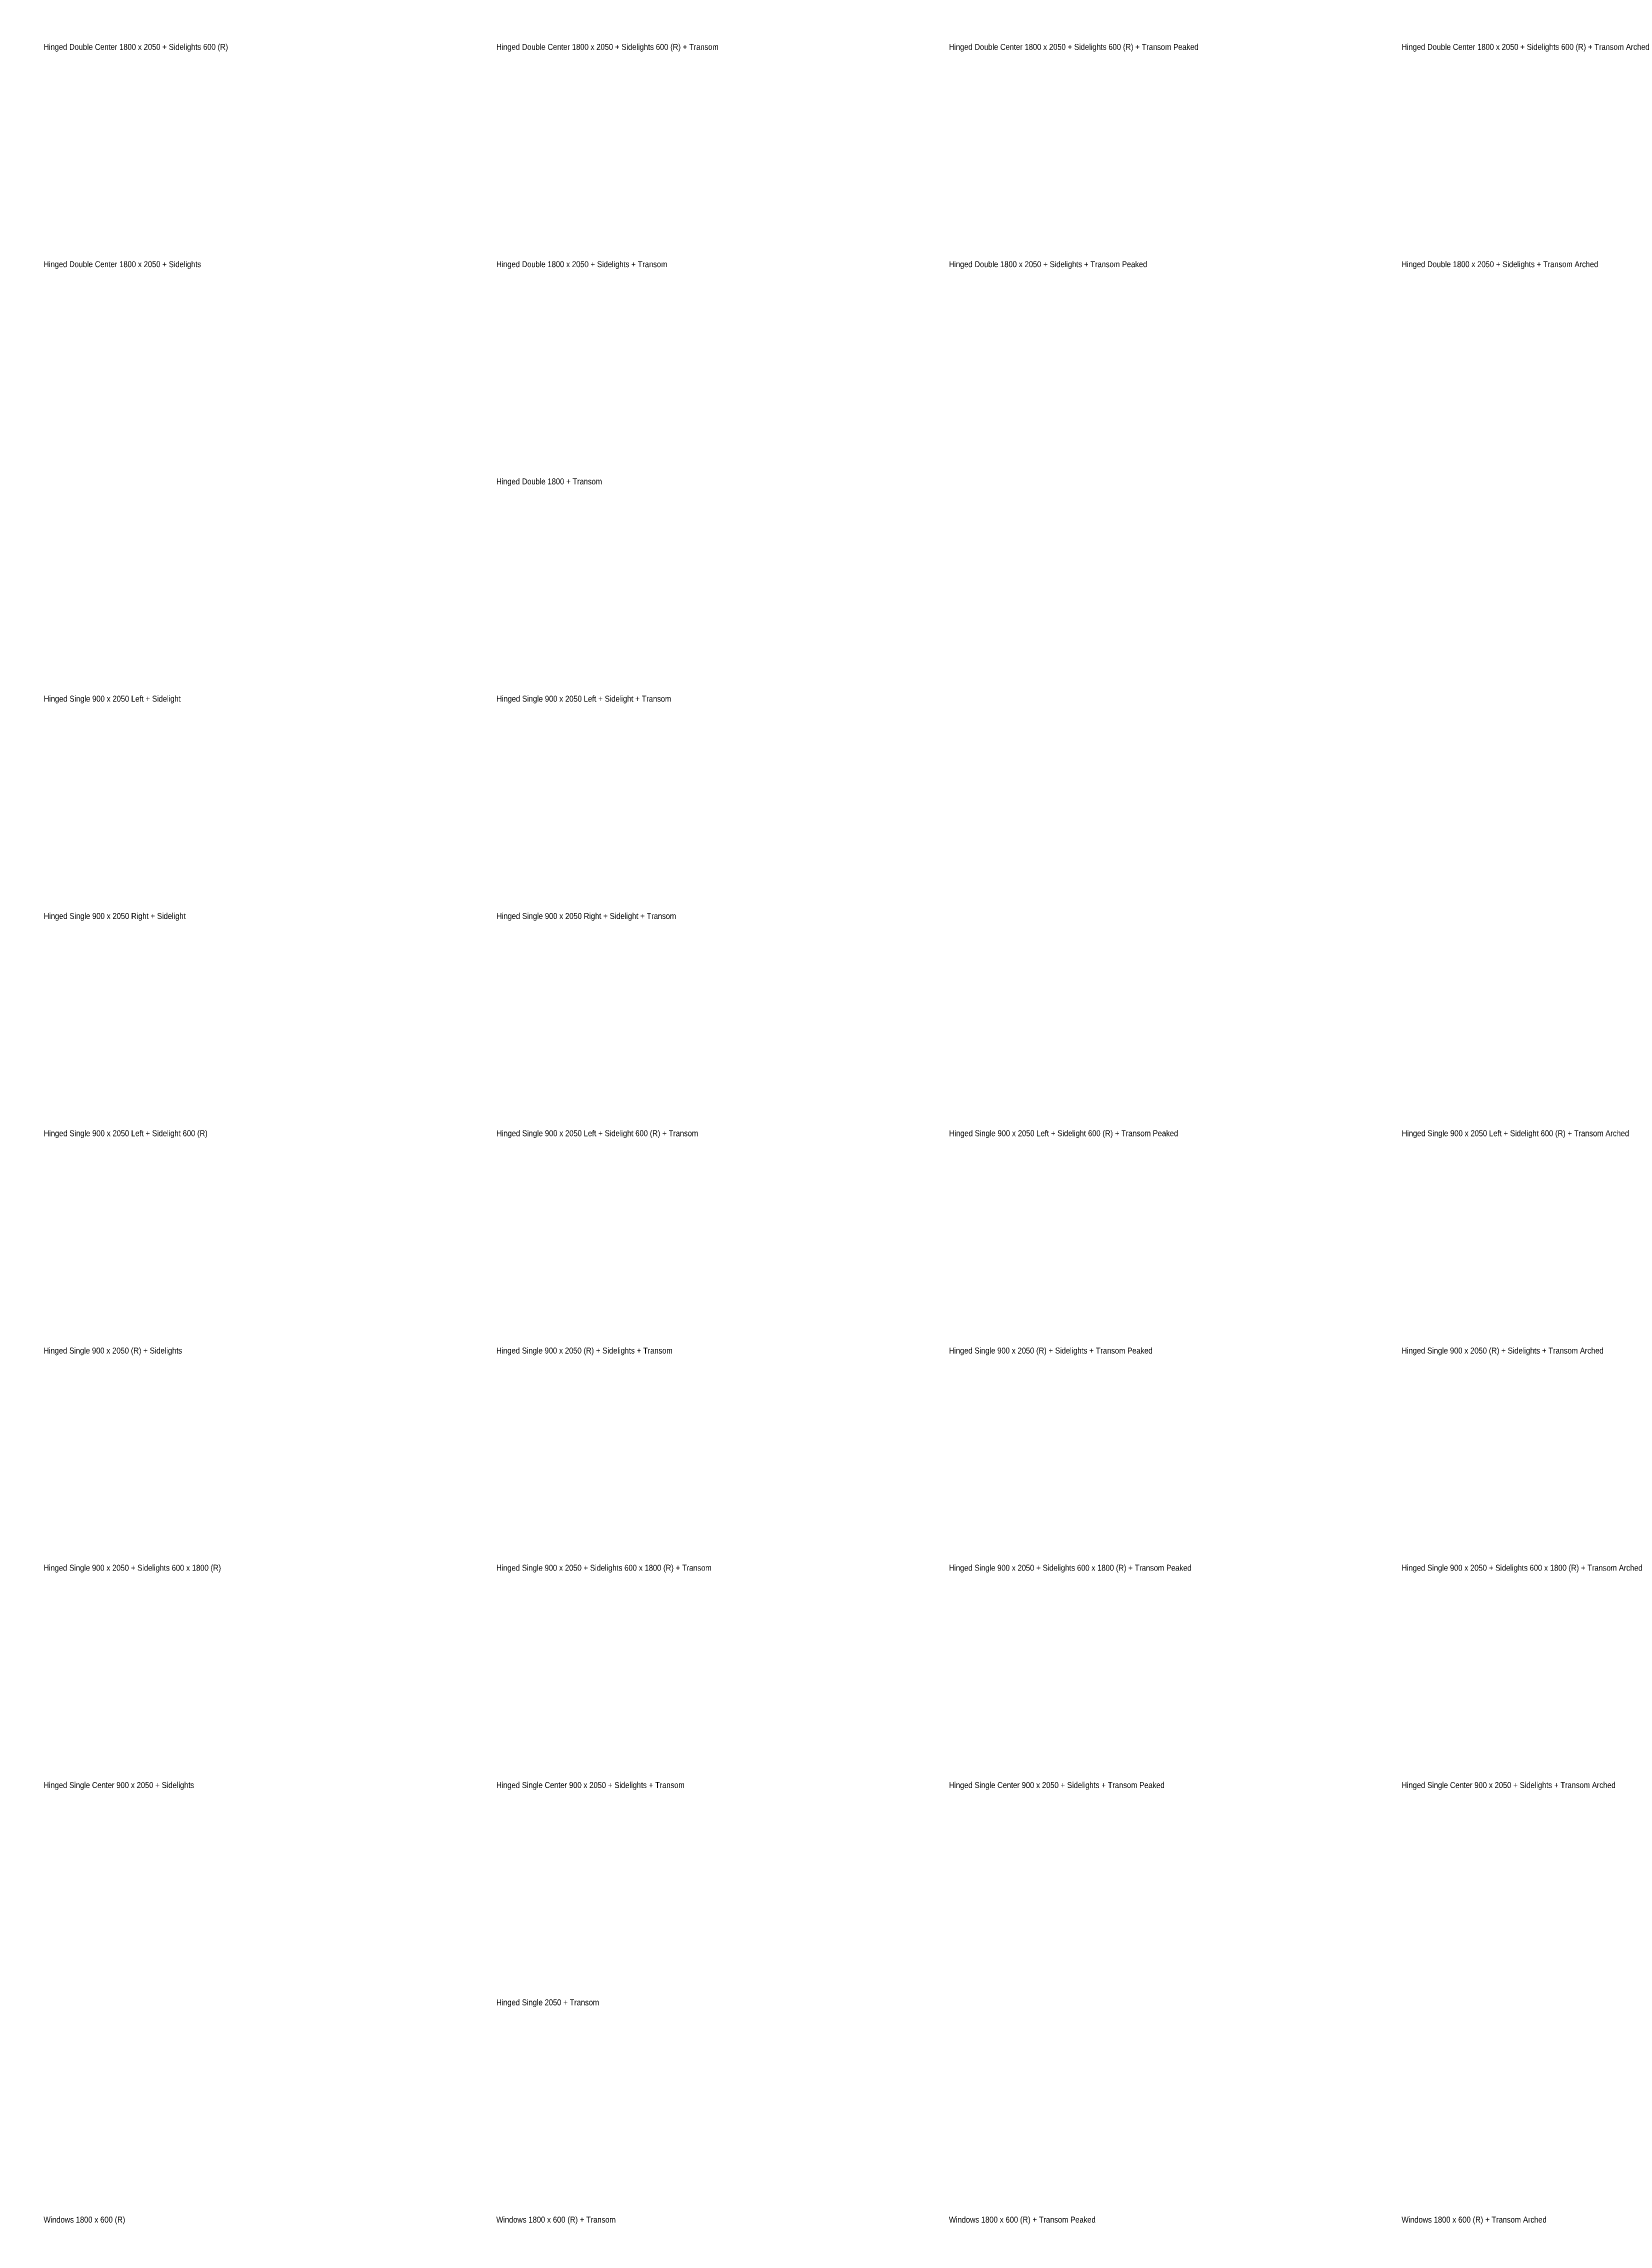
# Model space of a CAD drawing. Header units: millimetres. Extents: x 52 to 114426, y 189 to 77134.
# Drawn here: x 52 to 26393, y 189 to 36900 of the extents above; entities that cross this region are included whole.
import ezdxf

# ---------------------------------------------------------------- set-up
doc = ezdxf.new("R2010")
doc.units = ezdxf.units.MM
doc.header["$LTSCALE"] = 0.5
doc.styles.add('Title', font='ARIAL.TTF', dxfattribs={"width": 0.75})

msp = doc.modelspace()

# ---------------------------------------------------------------- texts
at = {"style": 'Title', "width": 0.75}
for s, p in [('Hinged Double Center 1800 x 2050 + Sidelights 600 (R)', (52, 36795)), ('Hinged Double Center 1800 x 2050 + Sidelights 600 (R) + Transom', (7672, 36795)), ('Hinged Double Center 1800 x 2050 + Sidelights 600 (R) + Transom Peaked', (15292, 36795)), ('Hinged Double Center 1800 x 2050 + Sidelights 600 (R) + Transom Arched', (22912, 36795)), ('Hinged Double Center 1800 x 2050 + Sidelights', (52, 33137)), ('Hinged Double 1800 x 2050 + Sidelights + Transom', (7672, 33137)), ('Hinged Double 1800 x 2050 + Sidelights + Transom Peaked', (15292, 33137)), ('Hinged Double 1800 x 2050 + Sidelights + Transom Arched', (22912, 33137)), ('Hinged Double 1800 + Transom', (7672, 29480)), ('Hinged Single 900 x 2050 Left + Sidelight', (56, 25822)), ('Hinged Single 900 x 2050 Left + Sidelight + Transom', (7676, 25822)), ('Hinged Single 900 x 2050 Right + Sidelight', (56, 22164)), ('Hinged Single 900 x 2050 Right + Sidelight + Transom', (7676, 22164)), ('Hinged Single 900 x 2050 Left + Sidelight 600 (R)', (56, 18507)), ('Hinged Single 900 x 2050 Left + Sidelight 600 (R) + Transom', (7676, 18507)), ('Hinged Single 900 x 2050 Left + Sidelight 600 (R) + Transom Peaked', (15296, 18507)), ('Hinged Single 900 x 2050 Left + Sidelight 600 (R) + Transom Arched', (22916, 18507)), ('Hinged Single 900 x 2050 (R) + Sidelights', (52, 14849)), ('Hinged Single 900 x 2050 (R) + Sidelights + Transom', (7672, 14849)), ('Hinged Single 900 x 2050 (R) + Sidelights + Transom Peaked', (15292, 14849)), ('Hinged Single 900 x 2050 (R) + Sidelights + Transom Arched', (22912, 14849)), ('Hinged Single 900 x 2050 + Sidelights 600 x 1800 (R)', (52, 11192)), ('Hinged Single 900 x 2050 + Sidelights 600 x 1800 (R) + Transom', (7672, 11192)), ('Hinged Single 900 x 2050 + Sidelights 600 x 1800 (R) + Transom Peaked', (15292, 11192)), ('Hinged Single 900 x 2050 + Sidelights 600 x 1800 (R) + Transom Arched', (22912, 11192)), ('Hinged Single Center 900 x 2050 + Sidelights', (52, 7534)), ('Hinged Single Center 900 x 2050 + Sidelights + Transom', (7672, 7534)), ('Hinged Single Center 900 x 2050 + Sidelights + Transom Peaked', (15292, 7534)), ('Hinged Single Center 900 x 2050 + Sidelights + Transom Arched', (22912, 7534)), ('Hinged Single 2050 + Transom', (7672, 3876)), ('Windows 1800 x 600 (R)', (52, 219)), ('Windows 1800 x 600 (R) + Transom', (7672, 219)), ('Windows 1800 x 600 (R) + Transom Peaked', (15292, 219)), ('Windows 1800 x 600 (R) + Transom Arched', (22912, 219))]:
    msp.add_text(s, height=100, dxfattribs=at).set_placement(p)

doc.saveas('drawing.dxf')
